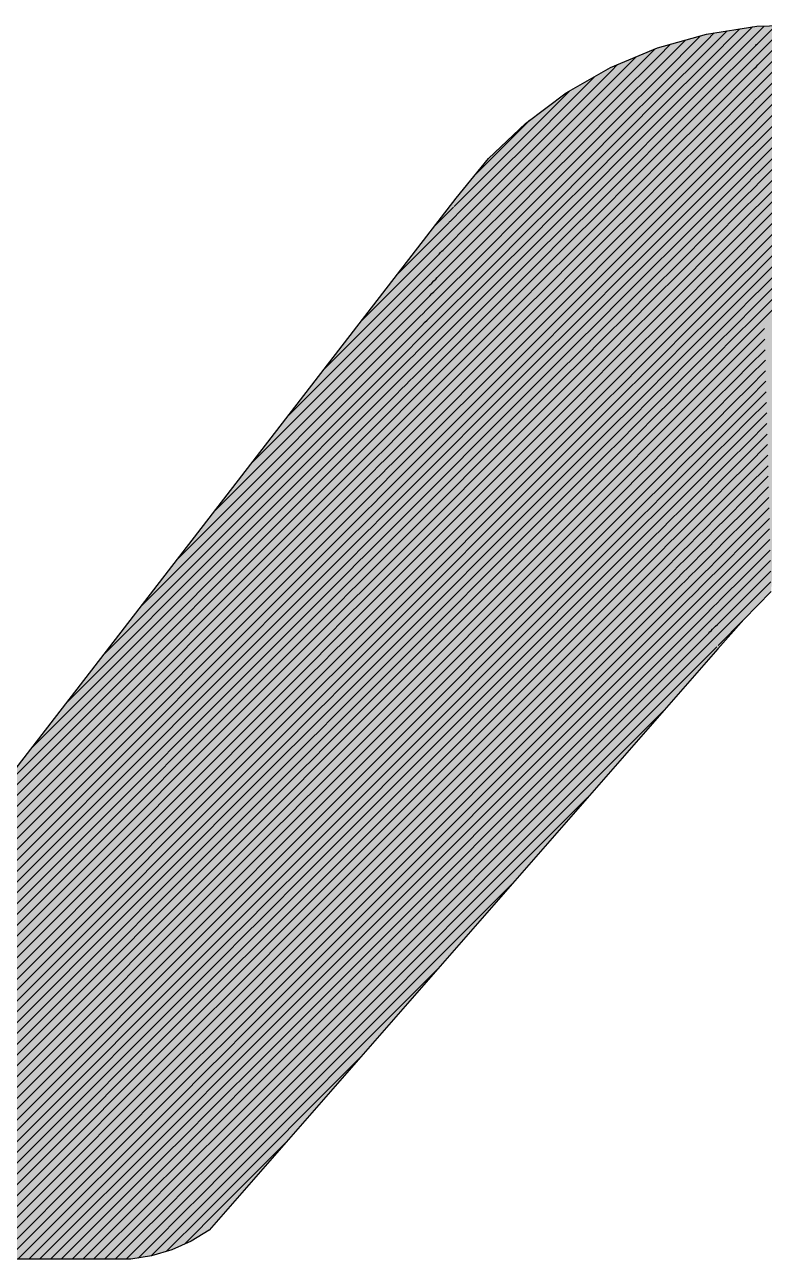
# Model space of a CAD drawing. Extents: x -15895 to 12929, y -2522 to 15173.
# Drawn here: x -8938.25 to -8914.06, y 11124.63 to 11164.99 of the extents above; entities that cross this region are included whole.
import ezdxf

# ---------------------------------------------------------------- set-up
doc = ezdxf.new("R2010")
doc.units = 0
doc.layers.add('MTH-CARIMBO-TXT1', color=1, linetype='Continuous')

msp = doc.modelspace()

# ---------------------------------------------------------------- linework, layer by layer
at = {"layer": 'MTH-CARIMBO-TXT1', "linetype": 'Continuous'}
for p, q in [((-8915.94, 11164.133), (-8915.281, 11164.791)), ((-8915.934, 11163.785), (-8914.863, 11164.856)), ((-8915.927, 11163.438), (-8914.445, 11164.92)), ((-8914.297, 11164.715), (-8914.062, 11164.95)), ((-8914.288, 11164.37), (-8913.697, 11164.961)), ((-8914.28, 11164.025), (-8913.332, 11164.973)), ((-8914.271, 11163.68), (-8912.967, 11164.984)), ((-8914.262, 11163.335), (-8912.639, 11164.959)), ((-8917.527, 11163.96), (-8917.133, 11164.354)), ((-8917.495, 11163.639), (-8916.64, 11164.493)), ((-8917.462, 11163.317), (-8916.148, 11164.632)), ((-8917.43, 11162.996), (-8915.946, 11164.48)), ((-8915.946, 11164.48), (-8915.7, 11164.727)), ((-8915.921, 11163.091), (-8914.318, 11164.693)), ((-8914.318, 11164.693), (-8914.308, 11164.704)), ((-8914.316, 11164.342), (-8914.288, 11164.37)), ((-8914.308, 11164.704), (-8914.297, 11164.715)), ((-8914.254, 11162.991), (-8912.663, 11164.581)), ((-8918.961, 11162.88), (-8917.642, 11164.198)), ((-8918.905, 11162.581), (-8917.527, 11163.96)), ((-8917.398, 11162.675), (-8915.94, 11164.133)), ((-8915.915, 11162.744), (-8914.342, 11164.316)), ((-8914.366, 11163.939), (-8914.324, 11163.981)), ((-8914.342, 11164.316), (-8914.316, 11164.342)), ((-8914.324, 11163.981), (-8914.28, 11164.025)), ((-8914.245, 11162.646), (-8912.688, 11164.203)), ((-8919.071, 11163.477), (-8918.86, 11163.688)), ((-8919.016, 11163.178), (-8918.251, 11163.943)), ((-8918.85, 11162.283), (-8917.495, 11163.639)), ((-8917.366, 11162.353), (-8915.934, 11163.785)), ((-8915.908, 11162.397), (-8914.366, 11163.939)), ((-8915.902, 11162.049), (-8914.39, 11163.562)), ((-8914.39, 11163.562), (-8914.332, 11163.619)), ((-8914.332, 11163.619), (-8914.271, 11163.68)), ((-8914.236, 11162.301), (-8912.712, 11163.825)), ((-8920.453, 11162.448), (-8919.602, 11163.299)), ((-8920.377, 11162.17), (-8919.071, 11163.477)), ((-8920.302, 11161.892), (-8919.016, 11163.178)), ((-8918.795, 11161.985), (-8917.462, 11163.317)), ((-8917.333, 11162.032), (-8915.927, 11163.438)), ((-8915.896, 11161.702), (-8914.413, 11163.184)), ((-8914.413, 11163.184), (-8914.34, 11163.258)), ((-8914.34, 11163.258), (-8914.262, 11163.335)), ((-8914.227, 11161.956), (-8912.737, 11163.447)), ((-8920.529, 11162.726), (-8920.426, 11162.828)), ((-8920.226, 11161.614), (-8918.961, 11162.88)), ((-8918.74, 11161.686), (-8917.43, 11162.996)), ((-8917.301, 11161.711), (-8915.921, 11163.091)), ((-8917.269, 11161.39), (-8915.915, 11162.744)), ((-8915.889, 11161.355), (-8914.437, 11162.807)), ((-8914.437, 11162.807), (-8914.348, 11162.896)), ((-8914.348, 11162.896), (-8914.254, 11162.991)), ((-8914.219, 11161.611), (-8912.761, 11163.069)), ((-8921.772, 11161.483), (-8920.529, 11162.726)), ((-8921.677, 11161.224), (-8920.453, 11162.448)), ((-8920.15, 11161.337), (-8918.905, 11162.581)), ((-8918.685, 11161.388), (-8917.398, 11162.675)), ((-8918.63, 11161.089), (-8917.366, 11162.353)), ((-8917.237, 11161.068), (-8915.908, 11162.397)), ((-8915.883, 11161.008), (-8914.461, 11162.43)), ((-8914.461, 11162.43), (-8914.356, 11162.535)), ((-8914.356, 11162.535), (-8914.245, 11162.646)), ((-8914.21, 11161.266), (-8912.786, 11162.691)), ((-8921.582, 11160.965), (-8920.377, 11162.17)), ((-8920.074, 11161.059), (-8918.85, 11162.283)), ((-8919.999, 11160.781), (-8918.795, 11161.985)), ((-8918.575, 11160.791), (-8917.333, 11162.032)), ((-8917.204, 11160.747), (-8915.902, 11162.049)), ((-8915.876, 11160.661), (-8914.484, 11162.053)), ((-8914.484, 11162.053), (-8914.364, 11162.174)), ((-8914.371, 11161.812), (-8914.227, 11161.956)), ((-8914.364, 11162.174), (-8914.236, 11162.301)), ((-8914.201, 11160.921), (-8912.81, 11162.313)), ((-8914.193, 11160.577), (-8912.835, 11161.935)), ((-8923.053, 11160.555), (-8921.866, 11161.742)), ((-8921.866, 11161.742), (-8921.739, 11161.869)), ((-8921.487, 11160.707), (-8920.302, 11161.892)), ((-8921.392, 11160.448), (-8920.226, 11161.614)), ((-8919.923, 11160.503), (-8918.74, 11161.686)), ((-8918.52, 11160.492), (-8917.301, 11161.711)), ((-8917.172, 11160.426), (-8915.896, 11161.702)), ((-8915.87, 11160.313), (-8914.508, 11161.675)), ((-8914.508, 11161.675), (-8914.371, 11161.812)), ((-8914.379, 11161.451), (-8914.219, 11161.611)), ((-8914.184, 11160.232), (-8912.859, 11161.557)), ((-8922.94, 11160.314), (-8921.772, 11161.483)), ((-8922.827, 11160.074), (-8921.677, 11161.224)), ((-8921.298, 11160.189), (-8920.15, 11161.337)), ((-8919.847, 11160.226), (-8918.685, 11161.388)), ((-8918.464, 11160.194), (-8917.269, 11161.39)), ((-8917.14, 11160.104), (-8915.889, 11161.355)), ((-8915.864, 11159.966), (-8914.532, 11161.298)), ((-8914.532, 11161.298), (-8914.379, 11161.451)), ((-8914.387, 11161.089), (-8914.21, 11161.266)), ((-8914.175, 11159.887), (-8912.884, 11161.178)), ((-8922.715, 11159.833), (-8921.582, 11160.965)), ((-8921.203, 11159.931), (-8920.074, 11161.059)), ((-8921.108, 11159.672), (-8919.999, 11160.781)), ((-8919.771, 11159.948), (-8918.63, 11161.089)), ((-8919.695, 11159.67), (-8918.575, 11160.791)), ((-8918.409, 11159.896), (-8917.237, 11161.068)), ((-8918.354, 11159.597), (-8917.204, 11160.747)), ((-8917.107, 11159.783), (-8915.883, 11161.008)), ((-8915.857, 11159.619), (-8914.556, 11160.921)), ((-8914.579, 11160.544), (-8914.395, 11160.728)), ((-8914.556, 11160.921), (-8914.387, 11161.089)), ((-8914.395, 11160.728), (-8914.201, 11160.921)), ((-8914.167, 11159.542), (-8912.908, 11160.8)), ((-8923.481, 11160.127), (-8923.053, 11160.555)), ((-8922.602, 11159.592), (-8921.487, 11160.707)), ((-8922.489, 11159.351), (-8921.392, 11160.448)), ((-8921.013, 11159.413), (-8919.923, 11160.503)), ((-8919.62, 11159.392), (-8918.52, 11160.492)), ((-8918.299, 11159.299), (-8917.172, 11160.426)), ((-8917.075, 11159.462), (-8915.876, 11160.661)), ((-8915.851, 11159.272), (-8914.579, 11160.544)), ((-8914.603, 11160.166), (-8914.403, 11160.366)), ((-8914.403, 11160.366), (-8914.193, 11160.577)), ((-8914.158, 11159.197), (-8912.933, 11160.422)), ((-8924.061, 11159.194), (-8922.94, 11160.314)), ((-8923.931, 11158.97), (-8922.827, 11160.074)), ((-8922.377, 11159.11), (-8921.298, 11160.189)), ((-8922.264, 11158.869), (-8921.203, 11159.931)), ((-8920.918, 11159.154), (-8919.847, 11160.226)), ((-8920.823, 11158.896), (-8919.771, 11159.948)), ((-8919.544, 11159.114), (-8918.464, 11160.194)), ((-8918.244, 11159), (-8917.14, 11160.104)), ((-8917.043, 11159.141), (-8915.87, 11160.313)), ((-8917.011, 11158.819), (-8915.864, 11159.966)), ((-8915.845, 11158.925), (-8914.603, 11160.166)), ((-8914.627, 11159.789), (-8914.411, 11160.005)), ((-8914.411, 11160.005), (-8914.184, 11160.232)), ((-8914.149, 11158.852), (-8912.957, 11160.044)), ((-8923.801, 11158.747), (-8922.715, 11159.833)), ((-8923.671, 11158.523), (-8922.602, 11159.592)), ((-8922.151, 11158.629), (-8921.108, 11159.672)), ((-8920.729, 11158.637), (-8919.695, 11159.67)), ((-8919.468, 11158.837), (-8918.409, 11159.896)), ((-8919.392, 11158.559), (-8918.354, 11159.597)), ((-8918.189, 11158.702), (-8917.107, 11159.783)), ((-8916.978, 11158.498), (-8915.857, 11159.619)), ((-8915.838, 11158.577), (-8914.627, 11159.789)), ((-8914.65, 11159.412), (-8914.419, 11159.643)), ((-8914.427, 11159.282), (-8914.167, 11159.542)), ((-8914.419, 11159.643), (-8914.175, 11159.887)), ((-8914.14, 11158.507), (-8912.982, 11159.666)), ((-8924.203, 11159.052), (-8924.061, 11159.194)), ((-8923.541, 11158.299), (-8922.489, 11159.351)), ((-8923.411, 11158.076), (-8922.377, 11159.11)), ((-8922.038, 11158.388), (-8921.013, 11159.413)), ((-8921.926, 11158.147), (-8920.918, 11159.154)), ((-8920.634, 11158.378), (-8919.62, 11159.392)), ((-8920.539, 11158.119), (-8919.544, 11159.114)), ((-8919.317, 11158.281), (-8918.299, 11159.299)), ((-8918.134, 11158.403), (-8917.075, 11159.462)), ((-8918.078, 11158.105), (-8917.043, 11159.141)), ((-8916.946, 11158.177), (-8915.851, 11159.272)), ((-8915.832, 11158.23), (-8914.65, 11159.412)), ((-8914.674, 11159.035), (-8914.427, 11159.282)), ((-8914.435, 11158.92), (-8914.158, 11159.197)), ((-8914.132, 11158.163), (-8913.006, 11159.288)), ((-8924.846, 11158.409), (-8924.23, 11159.025)), ((-8924.426, 11158.122), (-8923.801, 11158.747)), ((-8924.314, 11158.587), (-8923.931, 11158.97)), ((-8923.281, 11157.852), (-8922.264, 11158.869)), ((-8921.813, 11157.906), (-8920.823, 11158.896)), ((-8920.444, 11157.861), (-8919.468, 11158.837)), ((-8919.241, 11158.003), (-8918.244, 11159)), ((-8918.023, 11157.807), (-8917.011, 11158.819)), ((-8916.914, 11157.855), (-8915.845, 11158.925)), ((-8915.826, 11157.883), (-8914.674, 11159.035)), ((-8914.698, 11158.657), (-8914.435, 11158.92)), ((-8914.443, 11158.559), (-8914.149, 11158.852)), ((-8914.123, 11157.818), (-8913.031, 11158.91)), ((-8926.047, 11156.854), (-8924.386, 11158.515)), ((-8924.648, 11157.192), (-8923.541, 11158.299)), ((-8924.537, 11157.657), (-8923.671, 11158.523)), ((-8924.386, 11158.515), (-8924.365, 11158.536)), ((-8924.365, 11158.536), (-8924.346, 11158.555)), ((-8924.346, 11158.555), (-8924.329, 11158.572)), ((-8924.329, 11158.572), (-8924.314, 11158.587)), ((-8923.152, 11157.628), (-8922.151, 11158.629)), ((-8923.022, 11157.405), (-8922.038, 11158.388)), ((-8921.7, 11157.665), (-8920.729, 11158.637)), ((-8921.588, 11157.424), (-8920.634, 11158.378)), ((-8920.349, 11157.602), (-8919.392, 11158.559)), ((-8919.165, 11157.726), (-8918.189, 11158.702)), ((-8919.089, 11157.448), (-8918.134, 11158.403)), ((-8917.968, 11157.508), (-8916.978, 11158.498)), ((-8916.882, 11157.534), (-8915.838, 11158.577)), ((-8915.819, 11157.536), (-8914.698, 11158.657)), ((-8914.722, 11158.28), (-8914.443, 11158.559)), ((-8914.451, 11158.197), (-8914.14, 11158.507)), ((-8914.114, 11157.473), (-8913.055, 11158.532)), ((-8927.248, 11155.299), (-8924.543, 11158.005)), ((-8924.759, 11156.727), (-8923.411, 11158.076)), ((-8924.543, 11158.005), (-8924.508, 11158.039)), ((-8924.508, 11158.039), (-8924.477, 11158.07)), ((-8924.477, 11158.07), (-8924.45, 11158.098)), ((-8924.45, 11158.098), (-8924.426, 11158.122)), ((-8922.892, 11157.181), (-8921.926, 11158.147)), ((-8922.762, 11156.957), (-8921.813, 11157.906)), ((-8921.475, 11157.184), (-8920.539, 11158.119)), ((-8920.255, 11157.343), (-8919.317, 11158.281)), ((-8920.16, 11157.084), (-8919.241, 11158.003)), ((-8919.013, 11157.17), (-8918.078, 11158.105)), ((-8917.913, 11157.21), (-8916.946, 11158.177)), ((-8916.849, 11157.213), (-8915.832, 11158.23)), ((-8915.813, 11157.189), (-8914.722, 11158.28)), ((-8915.806, 11156.842), (-8914.745, 11157.903)), ((-8914.745, 11157.903), (-8914.451, 11158.197)), ((-8914.459, 11157.836), (-8914.132, 11158.163)), ((-8914.106, 11157.128), (-8913.079, 11158.154)), ((-8928.45, 11153.744), (-8924.699, 11157.495)), ((-8924.982, 11155.798), (-8923.152, 11157.628)), ((-8924.871, 11156.263), (-8923.281, 11157.852)), ((-8924.699, 11157.495), (-8924.651, 11157.543)), ((-8924.651, 11157.543), (-8924.608, 11157.586)), ((-8924.608, 11157.586), (-8924.57, 11157.624)), ((-8924.57, 11157.624), (-8924.537, 11157.657)), ((-8922.632, 11156.733), (-8921.7, 11157.665)), ((-8921.362, 11156.943), (-8920.444, 11157.861)), ((-8921.249, 11156.702), (-8920.349, 11157.602)), ((-8920.065, 11156.826), (-8919.165, 11157.726)), ((-8918.938, 11156.892), (-8918.023, 11157.807)), ((-8918.862, 11156.615), (-8917.968, 11157.508)), ((-8917.858, 11156.911), (-8916.914, 11157.855)), ((-8917.803, 11156.613), (-8916.882, 11157.534)), ((-8916.817, 11156.892), (-8915.826, 11157.883)), ((-8916.785, 11156.57), (-8915.819, 11157.536)), ((-8915.8, 11156.494), (-8914.769, 11157.525)), ((-8914.769, 11157.525), (-8914.459, 11157.836)), ((-8914.467, 11157.474), (-8914.123, 11157.818)), ((-8914.097, 11156.783), (-8913.104, 11157.776)), ((-8925.205, 11154.868), (-8922.892, 11157.181)), ((-8925.093, 11155.333), (-8923.022, 11157.405)), ((-8924.794, 11157.046), (-8924.739, 11157.101)), ((-8924.739, 11157.101), (-8924.691, 11157.15)), ((-8924.691, 11157.15), (-8924.648, 11157.192)), ((-8922.502, 11156.51), (-8921.588, 11157.424)), ((-8922.372, 11156.286), (-8921.475, 11157.184)), ((-8921.137, 11156.461), (-8920.255, 11157.343)), ((-8919.97, 11156.567), (-8919.089, 11157.448)), ((-8919.875, 11156.308), (-8919.013, 11157.17)), ((-8918.786, 11156.337), (-8917.913, 11157.21)), ((-8917.748, 11156.315), (-8916.849, 11157.213)), ((-8916.753, 11156.249), (-8915.813, 11157.189)), ((-8915.794, 11156.147), (-8914.793, 11157.148)), ((-8914.816, 11156.771), (-8914.475, 11157.113)), ((-8914.793, 11157.148), (-8914.467, 11157.474)), ((-8914.483, 11156.751), (-8914.106, 11157.128)), ((-8914.475, 11157.113), (-8914.114, 11157.473)), ((-8914.088, 11156.438), (-8913.128, 11157.398)), ((-8929.651, 11152.19), (-8924.856, 11156.985)), ((-8925.427, 11153.938), (-8922.632, 11156.733)), ((-8925.316, 11154.403), (-8922.762, 11156.957)), ((-8924.856, 11156.985), (-8924.794, 11157.046)), ((-8924.811, 11156.676), (-8924.759, 11156.727)), ((-8922.242, 11156.062), (-8921.362, 11156.943)), ((-8922.113, 11155.839), (-8921.249, 11156.702)), ((-8921.024, 11156.22), (-8920.16, 11157.084)), ((-8920.911, 11155.979), (-8920.065, 11156.826)), ((-8919.781, 11156.049), (-8918.938, 11156.892)), ((-8918.71, 11156.059), (-8917.858, 11156.911)), ((-8917.693, 11156.016), (-8916.817, 11156.892)), ((-8916.72, 11155.928), (-8915.806, 11156.842)), ((-8915.787, 11155.8), (-8914.816, 11156.771)), ((-8914.84, 11156.394), (-8914.483, 11156.751)), ((-8914.49, 11156.39), (-8914.097, 11156.783)), ((-8914.08, 11156.094), (-8913.153, 11157.02)), ((-8930.852, 11150.635), (-8925.012, 11156.475)), ((-8925.65, 11153.009), (-8922.372, 11156.286)), ((-8925.539, 11153.473), (-8922.502, 11156.51)), ((-8925.012, 11156.475), (-8924.937, 11156.549)), ((-8924.937, 11156.549), (-8924.871, 11156.616)), ((-8924.871, 11156.616), (-8924.811, 11156.676)), ((-8921.983, 11155.615), (-8921.137, 11156.461)), ((-8920.799, 11155.738), (-8919.97, 11156.567)), ((-8920.686, 11155.498), (-8919.875, 11156.308)), ((-8919.686, 11155.791), (-8918.862, 11156.615)), ((-8919.591, 11155.532), (-8918.786, 11156.337)), ((-8918.635, 11155.781), (-8917.803, 11156.613)), ((-8918.559, 11155.503), (-8917.748, 11156.315)), ((-8917.637, 11155.718), (-8916.785, 11156.57)), ((-8916.688, 11155.606), (-8915.8, 11156.494)), ((-8915.781, 11155.453), (-8914.84, 11156.394)), ((-8914.864, 11156.016), (-8914.49, 11156.39)), ((-8914.498, 11156.028), (-8914.088, 11156.438)), ((-8914.071, 11155.749), (-8913.177, 11156.642)), ((-8932.053, 11149.08), (-8925.169, 11155.965)), ((-8925.761, 11152.544), (-8922.242, 11156.062)), ((-8925.169, 11155.965), (-8925.081, 11156.053)), ((-8925.081, 11156.053), (-8925.002, 11156.132)), ((-8925.002, 11156.132), (-8924.932, 11156.201)), ((-8924.932, 11156.201), (-8924.871, 11156.263)), ((-8921.853, 11155.391), (-8921.024, 11156.22)), ((-8921.723, 11155.168), (-8920.911, 11155.979)), ((-8920.573, 11155.257), (-8919.781, 11156.049)), ((-8919.496, 11155.273), (-8918.71, 11156.059)), ((-8918.483, 11155.226), (-8917.693, 11156.016)), ((-8917.582, 11155.419), (-8916.753, 11156.249)), ((-8917.527, 11155.121), (-8916.72, 11155.928)), ((-8916.656, 11155.285), (-8915.794, 11156.147)), ((-8915.775, 11155.106), (-8914.864, 11156.016)), ((-8914.888, 11155.639), (-8914.498, 11156.028)), ((-8914.506, 11155.667), (-8914.08, 11156.094)), ((-8914.062, 11155.404), (-8913.202, 11156.264)), ((-8925.984, 11151.614), (-8921.983, 11155.615)), ((-8925.873, 11152.079), (-8922.113, 11155.839)), ((-8925.325, 11155.455), (-8925.224, 11155.556)), ((-8925.224, 11155.556), (-8925.133, 11155.647)), ((-8925.133, 11155.647), (-8925.052, 11155.727)), ((-8925.052, 11155.727), (-8924.982, 11155.798)), ((-8921.593, 11154.944), (-8920.799, 11155.738)), ((-8921.463, 11154.72), (-8920.686, 11155.498)), ((-8920.46, 11155.016), (-8919.686, 11155.791)), ((-8920.348, 11154.775), (-8919.591, 11155.532)), ((-8919.401, 11155.014), (-8918.635, 11155.781)), ((-8919.306, 11154.756), (-8918.559, 11155.503)), ((-8918.407, 11154.948), (-8917.637, 11155.718)), ((-8917.472, 11154.822), (-8916.688, 11155.606)), ((-8916.624, 11154.964), (-8915.787, 11155.8)), ((-8915.768, 11154.758), (-8914.888, 11155.639)), ((-8914.911, 11155.262), (-8914.506, 11155.667)), ((-8914.514, 11155.305), (-8914.071, 11155.749)), ((-8933.254, 11147.525), (-8925.325, 11155.455)), ((-8926.206, 11150.684), (-8921.723, 11155.168)), ((-8926.095, 11151.149), (-8921.853, 11155.391)), ((-8925.367, 11155.059), (-8925.264, 11155.162)), ((-8925.264, 11155.162), (-8925.173, 11155.253)), ((-8925.173, 11155.253), (-8925.093, 11155.333)), ((-8921.333, 11154.497), (-8920.573, 11155.257)), ((-8920.235, 11154.534), (-8919.496, 11155.273)), ((-8919.212, 11154.497), (-8918.483, 11155.226)), ((-8918.331, 11154.67), (-8917.582, 11155.419)), ((-8918.256, 11154.392), (-8917.527, 11155.121)), ((-8917.417, 11154.524), (-8916.656, 11155.285)), ((-8916.591, 11154.643), (-8915.781, 11155.453)), ((-8916.559, 11154.321), (-8915.775, 11155.106)), ((-8915.762, 11154.411), (-8914.911, 11155.262)), ((-8914.935, 11154.885), (-8914.514, 11155.305)), ((-8914.522, 11154.944), (-8914.062, 11155.404)), ((-8934.456, 11145.97), (-8925.482, 11154.944)), ((-8926.429, 11149.755), (-8921.463, 11154.72)), ((-8926.318, 11150.219), (-8921.593, 11154.944)), ((-8925.51, 11154.563), (-8925.395, 11154.677)), ((-8925.482, 11154.944), (-8925.367, 11155.059)), ((-8925.395, 11154.677), (-8925.294, 11154.779)), ((-8925.294, 11154.779), (-8925.205, 11154.868)), ((-8921.203, 11154.273), (-8920.46, 11155.016)), ((-8921.074, 11154.049), (-8920.348, 11154.775)), ((-8920.122, 11154.293), (-8919.401, 11155.014)), ((-8920.01, 11154.053), (-8919.306, 11154.756)), ((-8919.117, 11154.238), (-8918.407, 11154.948)), ((-8919.022, 11153.98), (-8918.331, 11154.67)), ((-8918.18, 11154.115), (-8917.472, 11154.822)), ((-8917.362, 11154.226), (-8916.624, 11154.964)), ((-8916.527, 11154), (-8915.768, 11154.758)), ((-8915.756, 11154.064), (-8914.935, 11154.885)), ((-8914.959, 11154.507), (-8914.522, 11154.944)), ((-8914.538, 11154.221), (-8914.045, 11154.714)), ((-8914.53, 11154.582), (-8914.053, 11155.059)), ((-8935.657, 11144.416), (-8925.638, 11154.434)), ((-8926.652, 11148.825), (-8921.203, 11154.273)), ((-8926.54, 11149.29), (-8921.333, 11154.497)), ((-8925.638, 11154.434), (-8925.51, 11154.563)), ((-8925.526, 11154.193), (-8925.414, 11154.305)), ((-8925.414, 11154.305), (-8925.316, 11154.403)), ((-8920.944, 11153.826), (-8920.235, 11154.534)), ((-8920.814, 11153.602), (-8920.122, 11154.293)), ((-8919.897, 11153.812), (-8919.212, 11154.497)), ((-8918.927, 11153.721), (-8918.256, 11154.392)), ((-8918.104, 11153.837), (-8917.417, 11154.524)), ((-8917.307, 11153.927), (-8916.591, 11154.643)), ((-8917.251, 11153.629), (-8916.559, 11154.321)), ((-8916.494, 11153.679), (-8915.762, 11154.411)), ((-8915.749, 11153.717), (-8914.959, 11154.507)), ((-8914.982, 11154.13), (-8914.53, 11154.582)), ((-8914.546, 11153.859), (-8914.036, 11154.369)), ((-8936.858, 11142.861), (-8925.795, 11153.924)), ((-8926.763, 11148.36), (-8921.074, 11154.049)), ((-8925.795, 11153.924), (-8925.653, 11154.066)), ((-8925.653, 11154.066), (-8925.526, 11154.193)), ((-8925.535, 11153.831), (-8925.427, 11153.938)), ((-8920.684, 11153.378), (-8920.01, 11154.053)), ((-8919.784, 11153.571), (-8919.117, 11154.238)), ((-8919.671, 11153.33), (-8919.022, 11153.98)), ((-8918.832, 11153.462), (-8918.18, 11154.115)), ((-8918.028, 11153.559), (-8917.362, 11154.226)), ((-8917.953, 11153.281), (-8917.307, 11153.927)), ((-8917.196, 11153.33), (-8916.527, 11154)), ((-8916.462, 11153.357), (-8915.756, 11154.064)), ((-8915.743, 11153.37), (-8914.982, 11154.13)), ((-8915.03, 11153.376), (-8914.546, 11153.859)), ((-8915.006, 11153.753), (-8914.538, 11154.221)), ((-8914.554, 11153.498), (-8914.027, 11154.024)), ((-8926.986, 11147.43), (-8920.814, 11153.602)), ((-8926.874, 11147.895), (-8920.944, 11153.826)), ((-8925.951, 11153.414), (-8925.796, 11153.569)), ((-8925.796, 11153.569), (-8925.658, 11153.708)), ((-8925.658, 11153.708), (-8925.535, 11153.831)), ((-8925.655, 11153.357), (-8925.539, 11153.473)), ((-8920.554, 11153.155), (-8919.897, 11153.812)), ((-8920.424, 11152.931), (-8919.784, 11153.571)), ((-8919.559, 11153.089), (-8918.927, 11153.721)), ((-8919.446, 11152.848), (-8918.832, 11153.462)), ((-8918.738, 11153.203), (-8918.104, 11153.837)), ((-8918.643, 11152.945), (-8918.028, 11153.559)), ((-8917.877, 11153.003), (-8917.251, 11153.629)), ((-8917.141, 11153.032), (-8916.494, 11153.679)), ((-8916.43, 11153.036), (-8915.749, 11153.717)), ((-8915.736, 11153.022), (-8915.006, 11153.753)), ((-8915.054, 11152.998), (-8914.554, 11153.498)), ((-8914.562, 11153.136), (-8914.019, 11153.68)), ((-8938.059, 11141.306), (-8925.951, 11153.414)), ((-8927.208, 11146.5), (-8920.554, 11153.155)), ((-8927.097, 11146.965), (-8920.684, 11153.378)), ((-8926.108, 11152.904), (-8925.939, 11153.073)), ((-8925.939, 11153.073), (-8925.789, 11153.223)), ((-8925.789, 11153.223), (-8925.655, 11153.357)), ((-8920.294, 11152.707), (-8919.671, 11153.33)), ((-8920.164, 11152.484), (-8919.559, 11153.089)), ((-8919.333, 11152.608), (-8918.738, 11153.203)), ((-8918.548, 11152.686), (-8917.953, 11153.281)), ((-8917.801, 11152.726), (-8917.196, 11153.33)), ((-8917.086, 11152.733), (-8916.462, 11153.357)), ((-8916.398, 11152.715), (-8915.743, 11153.37)), ((-8915.73, 11152.675), (-8915.03, 11153.376)), ((-8915.077, 11152.621), (-8914.562, 11153.136)), ((-8914.57, 11152.775), (-8914.01, 11153.335)), ((-8939.261, 11139.751), (-8926.108, 11152.904)), ((-8927.431, 11145.571), (-8920.294, 11152.707)), ((-8927.319, 11146.036), (-8920.424, 11152.931)), ((-8926.082, 11152.576), (-8925.92, 11152.739)), ((-8925.92, 11152.739), (-8925.776, 11152.883)), ((-8925.776, 11152.883), (-8925.65, 11153.009)), ((-8920.034, 11152.26), (-8919.446, 11152.848)), ((-8919.221, 11152.367), (-8918.643, 11152.945)), ((-8919.108, 11152.126), (-8918.548, 11152.686)), ((-8918.453, 11152.427), (-8917.877, 11153.003)), ((-8918.358, 11152.168), (-8917.801, 11152.726)), ((-8917.725, 11152.448), (-8917.141, 11153.032)), ((-8917.649, 11152.17), (-8917.086, 11152.733)), ((-8917.031, 11152.435), (-8916.43, 11153.036)), ((-8916.976, 11152.137), (-8916.398, 11152.715)), ((-8916.365, 11152.394), (-8915.736, 11153.022)), ((-8916.333, 11152.072), (-8915.73, 11152.675)), ((-8915.724, 11152.328), (-8915.054, 11152.998)), ((-8915.101, 11152.244), (-8914.57, 11152.775)), ((-8914.578, 11152.413), (-8914.001, 11152.99)), ((-8940.462, 11138.197), (-8926.264, 11152.394)), ((-8927.653, 11144.641), (-8920.034, 11152.26)), ((-8927.542, 11145.106), (-8920.164, 11152.484)), ((-8926.264, 11152.394), (-8926.082, 11152.576)), ((-8926.226, 11152.079), (-8926.051, 11152.254)), ((-8926.051, 11152.254), (-8925.896, 11152.408)), ((-8925.896, 11152.408), (-8925.761, 11152.544)), ((-8919.905, 11152.036), (-8919.333, 11152.608)), ((-8919.775, 11151.813), (-8919.221, 11152.367)), ((-8918.995, 11151.885), (-8918.453, 11152.427)), ((-8918.264, 11151.91), (-8917.725, 11152.448)), ((-8917.574, 11151.892), (-8917.031, 11152.435)), ((-8916.921, 11151.838), (-8916.365, 11152.394)), ((-8916.301, 11151.751), (-8915.724, 11152.328)), ((-8915.717, 11151.981), (-8915.077, 11152.621)), ((-8915.711, 11151.634), (-8915.101, 11152.244)), ((-8915.125, 11151.866), (-8914.578, 11152.413)), ((-8914.594, 11151.691), (-8913.984, 11152.3)), ((-8914.586, 11152.052), (-8913.993, 11152.645)), ((-8941.663, 11136.642), (-8926.421, 11151.884)), ((-8927.765, 11144.176), (-8919.905, 11152.036)), ((-8926.421, 11151.884), (-8926.226, 11152.079)), ((-8926.182, 11151.769), (-8926.017, 11151.934)), ((-8926.017, 11151.934), (-8925.873, 11152.079)), ((-8919.645, 11151.589), (-8919.108, 11152.126)), ((-8919.515, 11151.365), (-8918.995, 11151.885)), ((-8918.882, 11151.644), (-8918.358, 11152.168)), ((-8918.77, 11151.403), (-8918.264, 11151.91)), ((-8918.169, 11151.651), (-8917.649, 11152.17)), ((-8918.074, 11151.392), (-8917.574, 11151.892)), ((-8917.498, 11151.615), (-8916.976, 11152.137)), ((-8916.866, 11151.54), (-8916.333, 11152.072)), ((-8916.269, 11151.43), (-8915.717, 11151.981)), ((-8915.705, 11151.287), (-8915.125, 11151.866)), ((-8915.148, 11151.489), (-8914.586, 11152.052)), ((-8914.601, 11151.329), (-8913.975, 11151.955)), ((-8927.987, 11143.246), (-8919.645, 11151.589)), ((-8927.876, 11143.711), (-8919.775, 11151.813)), ((-8926.577, 11151.374), (-8926.369, 11151.583)), ((-8926.369, 11151.583), (-8926.182, 11151.769)), ((-8926.313, 11151.284), (-8926.138, 11151.46)), ((-8926.138, 11151.46), (-8925.984, 11151.614)), ((-8919.385, 11151.142), (-8918.882, 11151.644)), ((-8918.657, 11151.163), (-8918.169, 11151.651)), ((-8917.979, 11151.133), (-8917.498, 11151.615)), ((-8917.422, 11151.337), (-8916.921, 11151.838)), ((-8917.346, 11151.059), (-8916.866, 11151.54)), ((-8916.81, 11151.241), (-8916.301, 11151.751)), ((-8916.236, 11151.108), (-8915.711, 11151.634)), ((-8915.698, 11150.939), (-8915.148, 11151.489)), ((-8915.172, 11151.112), (-8914.594, 11151.691)), ((-8914.609, 11150.968), (-8913.966, 11151.61)), ((-8942.864, 11135.087), (-8926.577, 11151.374)), ((-8928.21, 11142.317), (-8919.385, 11151.142)), ((-8928.099, 11142.782), (-8919.515, 11151.365)), ((-8926.734, 11150.864), (-8926.512, 11151.086)), ((-8926.512, 11151.086), (-8926.313, 11151.284)), ((-8926.258, 11150.986), (-8926.095, 11151.149)), ((-8919.255, 11150.918), (-8918.77, 11151.403)), ((-8919.125, 11150.694), (-8918.657, 11151.163)), ((-8918.544, 11150.922), (-8918.074, 11151.392)), ((-8918.432, 11150.681), (-8917.979, 11151.133)), ((-8917.884, 11150.875), (-8917.422, 11151.337)), ((-8917.789, 11150.616), (-8917.346, 11151.059)), ((-8917.271, 11150.781), (-8916.81, 11151.241)), ((-8916.755, 11150.943), (-8916.269, 11151.43)), ((-8916.7, 11150.645), (-8916.236, 11151.108)), ((-8916.204, 11150.787), (-8915.705, 11151.287)), ((-8915.692, 11150.592), (-8915.172, 11151.112)), ((-8915.196, 11150.735), (-8914.601, 11151.329)), ((-8914.617, 11150.606), (-8913.958, 11151.266)), ((-8944.066, 11133.532), (-8926.734, 11150.864)), ((-8928.432, 11141.387), (-8919.125, 11150.694)), ((-8928.321, 11141.852), (-8919.255, 11150.918)), ((-8926.655, 11150.589), (-8926.445, 11150.8)), ((-8926.445, 11150.8), (-8926.258, 11150.986)), ((-8926.379, 11150.512), (-8926.206, 11150.684)), ((-8918.995, 11150.471), (-8918.544, 11150.922)), ((-8918.866, 11150.247), (-8918.432, 11150.681)), ((-8918.319, 11150.44), (-8917.884, 11150.875)), ((-8917.695, 11150.357), (-8917.271, 11150.781)), ((-8917.195, 11150.504), (-8916.755, 11150.943)), ((-8917.119, 11150.226), (-8916.7, 11150.645)), ((-8916.645, 11150.346), (-8916.204, 11150.787)), ((-8916.172, 11150.466), (-8915.698, 11150.939)), ((-8915.686, 11150.245), (-8915.196, 11150.735)), ((-8915.22, 11150.357), (-8914.609, 11150.968)), ((-8914.625, 11150.245), (-8913.949, 11150.921)), ((-8945.267, 11131.977), (-8926.89, 11150.354)), ((-8928.655, 11140.457), (-8918.866, 11150.247)), ((-8928.544, 11140.922), (-8918.995, 11150.471)), ((-8926.89, 11150.354), (-8926.655, 11150.589)), ((-8926.798, 11150.092), (-8926.576, 11150.315)), ((-8926.576, 11150.315), (-8926.379, 11150.512)), ((-8918.736, 11150.023), (-8918.319, 11150.44)), ((-8918.206, 11150.199), (-8917.789, 11150.616)), ((-8918.093, 11149.958), (-8917.695, 11150.357)), ((-8917.6, 11150.098), (-8917.195, 11150.504)), ((-8917.505, 11149.84), (-8917.119, 11150.226)), ((-8917.043, 11149.948), (-8916.645, 11150.346)), ((-8916.59, 11150.048), (-8916.172, 11150.466)), ((-8916.14, 11150.144), (-8915.692, 11150.592)), ((-8916.107, 11149.823), (-8915.686, 11150.245)), ((-8915.679, 11149.898), (-8915.22, 11150.357)), ((-8915.267, 11149.603), (-8914.625, 11150.245)), ((-8915.243, 11149.98), (-8914.617, 11150.606)), ((-8914.641, 11149.522), (-8913.932, 11150.231)), ((-8914.633, 11149.883), (-8913.94, 11150.576)), ((-8946.468, 11130.423), (-8927.047, 11149.844)), ((-8928.766, 11139.992), (-8918.736, 11150.023)), ((-8927.047, 11149.844), (-8926.798, 11150.092)), ((-8926.941, 11149.596), (-8926.707, 11149.83)), ((-8926.707, 11149.83), (-8926.499, 11150.038)), ((-8926.499, 11150.038), (-8926.318, 11150.219)), ((-8918.606, 11149.799), (-8918.206, 11150.199)), ((-8918.476, 11149.576), (-8918.093, 11149.958)), ((-8917.981, 11149.717), (-8917.6, 11150.098)), ((-8917.868, 11149.477), (-8917.505, 11149.84)), ((-8917.41, 11149.581), (-8917.043, 11149.948)), ((-8916.967, 11149.67), (-8916.59, 11150.048)), ((-8916.535, 11149.749), (-8916.14, 11150.144)), ((-8916.48, 11149.451), (-8916.107, 11149.823)), ((-8916.075, 11149.502), (-8915.679, 11149.898)), ((-8915.673, 11149.551), (-8915.243, 11149.98)), ((-8915.291, 11149.226), (-8914.633, 11149.883)), ((-8914.649, 11149.16), (-8913.923, 11149.886)), ((-8928.989, 11139.063), (-8918.476, 11149.576)), ((-8928.878, 11139.528), (-8918.606, 11149.799)), ((-8927.203, 11149.334), (-8926.941, 11149.596)), ((-8926.838, 11149.345), (-8926.62, 11149.564)), ((-8926.62, 11149.564), (-8926.429, 11149.755)), ((-8918.346, 11149.352), (-8917.981, 11149.717)), ((-8918.216, 11149.128), (-8917.868, 11149.477)), ((-8917.755, 11149.236), (-8917.41, 11149.581)), ((-8917.315, 11149.322), (-8916.967, 11149.67)), ((-8916.892, 11149.392), (-8916.535, 11149.749)), ((-8916.816, 11149.115), (-8916.48, 11149.451)), ((-8916.425, 11149.152), (-8916.075, 11149.502)), ((-8916.043, 11149.181), (-8915.673, 11149.551)), ((-8915.666, 11149.203), (-8915.267, 11149.603)), ((-8915.314, 11148.848), (-8914.641, 11149.522)), ((-8914.657, 11148.799), (-8913.914, 11149.541)), ((-8947.669, 11128.868), (-8927.203, 11149.334)), ((-8929.212, 11138.133), (-8918.216, 11149.128)), ((-8929.1, 11138.598), (-8918.346, 11149.352)), ((-8927.36, 11148.824), (-8927.084, 11149.099)), ((-8927.084, 11149.099), (-8926.838, 11149.345)), ((-8926.969, 11148.861), (-8926.74, 11149.09)), ((-8926.74, 11149.09), (-8926.54, 11149.29)), ((-8918.086, 11148.905), (-8917.755, 11149.236)), ((-8917.643, 11148.995), (-8917.315, 11149.322)), ((-8917.53, 11148.754), (-8917.221, 11149.063)), ((-8917.221, 11149.063), (-8916.892, 11149.392)), ((-8917.126, 11148.805), (-8916.816, 11149.115)), ((-8916.74, 11148.837), (-8916.425, 11149.152)), ((-8916.369, 11148.854), (-8916.043, 11149.181)), ((-8916.01, 11148.859), (-8915.666, 11149.203)), ((-8915.66, 11148.856), (-8915.291, 11149.226)), ((-8915.338, 11148.471), (-8914.649, 11149.16)), ((-8914.665, 11148.437), (-8913.906, 11149.196)), ((-8948.87, 11127.313), (-8927.36, 11148.824)), ((-8929.434, 11137.203), (-8917.956, 11148.681)), ((-8929.323, 11137.668), (-8918.086, 11148.905)), ((-8927.228, 11148.602), (-8926.969, 11148.861)), ((-8927.1, 11148.376), (-8926.861, 11148.615)), ((-8926.861, 11148.615), (-8926.652, 11148.825)), ((-8917.956, 11148.681), (-8917.643, 11148.995)), ((-8917.827, 11148.457), (-8917.53, 11148.754)), ((-8917.417, 11148.513), (-8917.126, 11148.805)), ((-8917.031, 11148.546), (-8916.74, 11148.837)), ((-8916.664, 11148.559), (-8916.369, 11148.854)), ((-8916.314, 11148.556), (-8916.01, 11148.859)), ((-8915.978, 11148.538), (-8915.66, 11148.856)), ((-8915.654, 11148.509), (-8915.314, 11148.848)), ((-8915.362, 11148.094), (-8914.657, 11148.799)), ((-8914.673, 11148.076), (-8913.897, 11148.852)), ((-8950.072, 11125.758), (-8927.516, 11148.314)), ((-8929.657, 11136.274), (-8917.697, 11148.234)), ((-8929.546, 11136.738), (-8917.827, 11148.457)), ((-8927.516, 11148.314), (-8927.228, 11148.602)), ((-8927.371, 11148.106), (-8927.1, 11148.376)), ((-8926.982, 11148.141), (-8926.763, 11148.36)), ((-8917.697, 11148.234), (-8917.417, 11148.513)), ((-8917.567, 11148.01), (-8917.305, 11148.272)), ((-8917.305, 11148.272), (-8917.031, 11148.546)), ((-8917.192, 11148.032), (-8916.936, 11148.287)), ((-8916.936, 11148.287), (-8916.664, 11148.559)), ((-8916.841, 11148.028), (-8916.588, 11148.281)), ((-8916.588, 11148.281), (-8916.314, 11148.556)), ((-8916.513, 11148.004), (-8916.259, 11148.257)), ((-8916.259, 11148.257), (-8915.978, 11148.538)), ((-8916.204, 11147.959), (-8915.946, 11148.217)), ((-8915.946, 11148.217), (-8915.654, 11148.509)), ((-8915.647, 11148.162), (-8915.338, 11148.471)), ((-8915.385, 11147.717), (-8914.665, 11148.437)), ((-8914.681, 11147.714), (-8913.888, 11148.507)), ((-8950.847, 11124.629), (-8927.673, 11147.803)), ((-8929.768, 11135.809), (-8917.567, 11148.01)), ((-8927.673, 11147.803), (-8927.371, 11148.106)), ((-8927.514, 11147.609), (-8927.232, 11147.891)), ((-8927.232, 11147.891), (-8926.982, 11148.141)), ((-8927.102, 11147.667), (-8926.874, 11147.895)), ((-8917.437, 11147.786), (-8917.192, 11148.032)), ((-8917.079, 11147.791), (-8916.841, 11148.028)), ((-8916.747, 11147.77), (-8916.513, 11148.004)), ((-8916.437, 11147.726), (-8916.204, 11147.959)), ((-8916.149, 11147.66), (-8915.914, 11147.895)), ((-8915.914, 11147.895), (-8915.647, 11148.162)), ((-8915.881, 11147.574), (-8915.641, 11147.815)), ((-8915.641, 11147.815), (-8915.362, 11148.094)), ((-8915.409, 11147.339), (-8914.673, 11148.076)), ((-8914.697, 11146.991), (-8913.871, 11147.817)), ((-8914.689, 11147.353), (-8913.879, 11148.162)), ((-8929.991, 11134.879), (-8917.307, 11147.563)), ((-8929.879, 11135.344), (-8917.437, 11147.786)), ((-8927.829, 11147.293), (-8927.514, 11147.609)), ((-8927.657, 11147.112), (-8927.363, 11147.407)), ((-8927.363, 11147.407), (-8927.102, 11147.667)), ((-8927.223, 11147.193), (-8926.986, 11147.43)), ((-8917.307, 11147.563), (-8917.079, 11147.791)), ((-8917.177, 11147.339), (-8916.966, 11147.55)), ((-8916.966, 11147.55), (-8916.747, 11147.77)), ((-8916.854, 11147.309), (-8916.652, 11147.511)), ((-8916.652, 11147.511), (-8916.437, 11147.726)), ((-8916.557, 11147.252), (-8916.361, 11147.448)), ((-8916.361, 11147.448), (-8916.149, 11147.66)), ((-8916.094, 11147.362), (-8915.881, 11147.574)), ((-8915.849, 11147.253), (-8915.635, 11147.467)), ((-8915.635, 11147.467), (-8915.385, 11147.717)), ((-8915.433, 11146.962), (-8914.681, 11147.714)), ((-8914.705, 11146.63), (-8913.862, 11147.472)), ((-8950.494, 11124.629), (-8927.829, 11147.293)), ((-8930.213, 11133.949), (-8917.047, 11147.115)), ((-8930.102, 11134.414), (-8917.177, 11147.339)), ((-8927.986, 11146.783), (-8927.657, 11147.112)), ((-8927.494, 11146.922), (-8927.223, 11147.193)), ((-8917.047, 11147.115), (-8916.854, 11147.309)), ((-8916.917, 11146.892), (-8916.741, 11147.068)), ((-8916.741, 11147.068), (-8916.557, 11147.252)), ((-8916.462, 11146.994), (-8916.285, 11147.17)), ((-8916.285, 11147.17), (-8916.094, 11147.362)), ((-8916.21, 11146.892), (-8916.039, 11147.063)), ((-8916.039, 11147.063), (-8915.849, 11147.253)), ((-8915.817, 11146.932), (-8915.628, 11147.12)), ((-8915.628, 11147.12), (-8915.409, 11147.339)), ((-8915.457, 11146.585), (-8914.689, 11147.353)), ((-8914.712, 11146.268), (-8913.853, 11147.127)), ((-8950.14, 11124.629), (-8927.986, 11146.783)), ((-8930.436, 11133.02), (-8916.788, 11146.668)), ((-8930.325, 11133.484), (-8916.917, 11146.892)), ((-8928.142, 11146.273), (-8927.8, 11146.616)), ((-8927.8, 11146.616), (-8927.494, 11146.922)), ((-8927.625, 11146.437), (-8927.343, 11146.719)), ((-8927.343, 11146.719), (-8927.097, 11146.965)), ((-8916.788, 11146.668), (-8916.628, 11146.827)), ((-8916.628, 11146.827), (-8916.462, 11146.994)), ((-8916.516, 11146.587), (-8916.367, 11146.735)), ((-8916.367, 11146.735), (-8916.21, 11146.892)), ((-8916.272, 11146.476), (-8916.134, 11146.615)), ((-8916.134, 11146.615), (-8915.983, 11146.765)), ((-8915.983, 11146.765), (-8915.817, 11146.932)), ((-8915.928, 11146.467), (-8915.785, 11146.61)), ((-8915.785, 11146.61), (-8915.622, 11146.773)), ((-8915.622, 11146.773), (-8915.433, 11146.962)), ((-8915.504, 11145.83), (-8914.705, 11146.63)), ((-8915.48, 11146.208), (-8914.697, 11146.991)), ((-8914.72, 11145.907), (-8913.845, 11146.782)), ((-8949.787, 11124.629), (-8928.142, 11146.273)), ((-8930.659, 11132.09), (-8916.528, 11146.221)), ((-8930.547, 11132.555), (-8916.658, 11146.444)), ((-8927.943, 11146.119), (-8927.625, 11146.437)), ((-8927.756, 11145.952), (-8927.464, 11146.245)), ((-8927.464, 11146.245), (-8927.208, 11146.5)), ((-8916.658, 11146.444), (-8916.516, 11146.587)), ((-8916.528, 11146.221), (-8916.403, 11146.346)), ((-8916.403, 11146.346), (-8916.272, 11146.476)), ((-8916.29, 11146.105), (-8916.178, 11146.217)), ((-8916.178, 11146.217), (-8916.058, 11146.337)), ((-8916.058, 11146.337), (-8915.928, 11146.467)), ((-8915.873, 11146.168), (-8915.752, 11146.289)), ((-8915.752, 11146.289), (-8915.616, 11146.426)), ((-8915.616, 11146.426), (-8915.457, 11146.585)), ((-8915.609, 11146.079), (-8915.48, 11146.208)), ((-8915.528, 11145.453), (-8914.712, 11146.268)), ((-8930.77, 11131.625), (-8916.398, 11145.997)), ((-8928.299, 11145.763), (-8927.943, 11146.119)), ((-8928.086, 11145.622), (-8927.756, 11145.952)), ((-8927.584, 11145.771), (-8927.319, 11146.036)), ((-8916.398, 11145.997), (-8916.29, 11146.105)), ((-8916.268, 11145.773), (-8916.177, 11145.864)), ((-8916.177, 11145.864), (-8916.083, 11145.959)), ((-8916.083, 11145.959), (-8915.982, 11146.059)), ((-8915.982, 11146.059), (-8915.873, 11146.168)), ((-8915.906, 11145.781), (-8915.818, 11145.87)), ((-8915.818, 11145.87), (-8915.72, 11145.968)), ((-8915.72, 11145.968), (-8915.609, 11146.079)), ((-8915.603, 11145.731), (-8915.504, 11145.83)), ((-8915.551, 11145.076), (-8914.72, 11145.907)), ((-8949.433, 11124.629), (-8928.299, 11145.763)), ((-8930.992, 11130.695), (-8916.138, 11145.55)), ((-8930.881, 11131.16), (-8916.268, 11145.773)), ((-8928.455, 11145.253), (-8928.086, 11145.622)), ((-8928.23, 11145.126), (-8927.887, 11145.468)), ((-8927.887, 11145.468), (-8927.584, 11145.771)), ((-8927.705, 11145.297), (-8927.431, 11145.571)), ((-8916.138, 11145.55), (-8916.065, 11145.623)), ((-8916.065, 11145.623), (-8915.988, 11145.7)), ((-8916.008, 11145.326), (-8915.952, 11145.382)), ((-8915.988, 11145.7), (-8915.906, 11145.781)), ((-8915.952, 11145.382), (-8915.893, 11145.441)), ((-8915.893, 11145.441), (-8915.831, 11145.504)), ((-8915.831, 11145.504), (-8915.763, 11145.571)), ((-8915.763, 11145.571), (-8915.688, 11145.646)), ((-8915.688, 11145.646), (-8915.603, 11145.731)), ((-8915.656, 11145.325), (-8915.596, 11145.384)), ((-8915.596, 11145.384), (-8915.528, 11145.453)), ((-8915.575, 11144.698), (-8914.728, 11145.545)), ((-8949.08, 11124.629), (-8928.455, 11145.253)), ((-8931.215, 11129.766), (-8915.878, 11145.102)), ((-8931.104, 11130.23), (-8916.008, 11145.326)), ((-8928.612, 11144.743), (-8928.23, 11145.126)), ((-8928.373, 11144.629), (-8928.019, 11144.983)), ((-8928.019, 11144.983), (-8927.705, 11145.297)), ((-8927.826, 11144.822), (-8927.542, 11145.106)), ((-8915.878, 11145.102), (-8915.839, 11145.141)), ((-8915.839, 11145.141), (-8915.798, 11145.182)), ((-8915.798, 11145.182), (-8915.755, 11145.226)), ((-8915.755, 11145.226), (-8915.708, 11145.273)), ((-8915.708, 11145.273), (-8915.656, 11145.325)), ((-8915.653, 11144.975), (-8915.623, 11145.004)), ((-8915.623, 11145.004), (-8915.59, 11145.037)), ((-8915.59, 11145.037), (-8915.551, 11145.076)), ((-8948.726, 11124.629), (-8928.612, 11144.743)), ((-8931.438, 11128.836), (-8915.619, 11144.655)), ((-8931.326, 11129.301), (-8915.749, 11144.879)), ((-8928.769, 11144.233), (-8928.373, 11144.629)), ((-8928.15, 11144.498), (-8927.826, 11144.822)), ((-8927.946, 11144.348), (-8927.653, 11144.641)), ((-8915.749, 11144.879), (-8915.727, 11144.901)), ((-8915.727, 11144.901), (-8915.704, 11144.924)), ((-8915.704, 11144.924), (-8915.679, 11144.948)), ((-8915.679, 11144.948), (-8915.653, 11144.975)), ((-8948.373, 11124.629), (-8928.769, 11144.233)), ((-8928.516, 11144.132), (-8928.15, 11144.498)), ((-8928.281, 11144.014), (-8927.946, 11144.348)), ((-8928.067, 11143.874), (-8927.765, 11144.176)), ((-8928.925, 11143.723), (-8928.516, 11144.132)), ((-8928.659, 11143.636), (-8928.281, 11144.014)), ((-8928.412, 11143.529), (-8928.067, 11143.874)), ((-8948.019, 11124.629), (-8928.925, 11143.723)), ((-8929.082, 11143.213), (-8928.659, 11143.636)), ((-8928.802, 11143.139), (-8928.412, 11143.529)), ((-8928.543, 11143.044), (-8928.187, 11143.4)), ((-8928.187, 11143.4), (-8927.876, 11143.711)), ((-8947.665, 11124.629), (-8929.082, 11143.213)), ((-8929.238, 11142.703), (-8928.802, 11143.139)), ((-8928.945, 11142.642), (-8928.543, 11143.044)), ((-8928.308, 11142.926), (-8927.987, 11143.246)), ((-8947.312, 11124.629), (-8929.238, 11142.703)), ((-8931.549, 11128.371), (-8917.356, 11142.565)), ((-8929.395, 11142.193), (-8928.945, 11142.642)), ((-8929.088, 11142.145), (-8928.674, 11142.559)), ((-8928.674, 11142.559), (-8928.308, 11142.926)), ((-8928.428, 11142.452), (-8928.099, 11142.782)), ((-8946.958, 11124.629), (-8929.395, 11142.193)), ((-8928.806, 11142.075), (-8928.428, 11142.452)), ((-8928.549, 11141.978), (-8928.21, 11142.317)), ((-8929.551, 11141.683), (-8929.088, 11142.145)), ((-8929.231, 11141.649), (-8928.806, 11142.075)), ((-8928.937, 11141.59), (-8928.549, 11141.978)), ((-8928.67, 11141.504), (-8928.321, 11141.852)), ((-8946.605, 11124.629), (-8929.551, 11141.683)), ((-8929.708, 11141.173), (-8929.231, 11141.649)), ((-8929.375, 11141.152), (-8928.937, 11141.59)), ((-8929.068, 11141.105), (-8928.67, 11141.504)), ((-8928.79, 11141.029), (-8928.432, 11141.387)), ((-8946.251, 11124.629), (-8929.708, 11141.173)), ((-8929.864, 11140.663), (-8929.375, 11141.152)), ((-8929.518, 11140.655), (-8929.068, 11141.105)), ((-8929.199, 11140.62), (-8928.79, 11141.029)), ((-8945.898, 11124.629), (-8929.864, 11140.663)), ((-8930.021, 11140.152), (-8929.518, 11140.655)), ((-8929.661, 11140.159), (-8929.199, 11140.62)), ((-8929.33, 11140.136), (-8928.911, 11140.555)), ((-8928.911, 11140.555), (-8928.544, 11140.922)), ((-8945.544, 11124.629), (-8930.021, 11140.152)), ((-8930.177, 11139.642), (-8929.661, 11140.159)), ((-8929.804, 11139.662), (-8929.33, 11140.136)), ((-8929.031, 11140.081), (-8928.655, 11140.457)), ((-8931.66, 11127.906), (-8919.83, 11139.736)), ((-8929.461, 11139.651), (-8929.031, 11140.081)), ((-8929.152, 11139.607), (-8928.766, 11139.992)), ((-8945.191, 11124.629), (-8930.177, 11139.642)), ((-8930.334, 11139.132), (-8929.804, 11139.662)), ((-8929.947, 11139.165), (-8929.461, 11139.651)), ((-8929.593, 11139.166), (-8929.152, 11139.607)), ((-8929.272, 11139.133), (-8928.878, 11139.528)), ((-8944.837, 11124.629), (-8930.334, 11139.132)), ((-8930.49, 11138.622), (-8929.947, 11139.165)), ((-8930.09, 11138.669), (-8929.593, 11139.166)), ((-8929.724, 11138.682), (-8929.272, 11139.133)), ((-8929.393, 11138.659), (-8928.989, 11139.063)), ((-8944.483, 11124.629), (-8930.49, 11138.622)), ((-8930.647, 11138.112), (-8930.09, 11138.669)), ((-8930.233, 11138.172), (-8929.724, 11138.682)), ((-8929.855, 11138.197), (-8929.393, 11138.659)), ((-8929.514, 11138.185), (-8929.1, 11138.598)), ((-8930.803, 11137.602), (-8930.233, 11138.172)), ((-8930.377, 11137.675), (-8929.855, 11138.197)), ((-8929.986, 11137.712), (-8929.514, 11138.185)), ((-8929.634, 11137.711), (-8929.212, 11138.133)), ((-8944.13, 11124.629), (-8930.647, 11138.112)), ((-8930.52, 11137.179), (-8929.986, 11137.712)), ((-8943.776, 11124.629), (-8930.803, 11137.602)), ((-8930.96, 11137.092), (-8930.377, 11137.675)), ((-8930.117, 11137.227), (-8929.634, 11137.711)), ((-8929.755, 11137.236), (-8929.323, 11137.668)), ((-8943.423, 11124.629), (-8930.96, 11137.092)), ((-8931.772, 11127.441), (-8922.305, 11136.908)), ((-8931.116, 11136.582), (-8930.52, 11137.179)), ((-8930.663, 11136.682), (-8930.117, 11137.227)), ((-8930.248, 11136.743), (-8929.755, 11137.236)), ((-8929.875, 11136.762), (-8929.434, 11137.203)), ((-8943.069, 11124.629), (-8931.116, 11136.582)), ((-8931.273, 11136.072), (-8930.663, 11136.682)), ((-8930.806, 11136.185), (-8930.248, 11136.743)), ((-8930.38, 11136.258), (-8929.875, 11136.762)), ((-8929.996, 11136.288), (-8929.546, 11136.738)), ((-8931.429, 11135.562), (-8930.806, 11136.185)), ((-8930.949, 11135.689), (-8930.38, 11136.258)), ((-8930.511, 11135.773), (-8929.996, 11136.288)), ((-8930.116, 11135.814), (-8929.657, 11136.274)), ((-8942.716, 11124.629), (-8931.273, 11136.072)), ((-8931.092, 11135.192), (-8930.511, 11135.773)), ((-8930.642, 11135.288), (-8930.116, 11135.814)), ((-8930.237, 11135.34), (-8929.768, 11135.809)), ((-8942.362, 11124.629), (-8931.429, 11135.562)), ((-8931.586, 11135.052), (-8930.949, 11135.689)), ((-8930.773, 11134.804), (-8930.237, 11135.34)), ((-8930.358, 11134.866), (-8929.879, 11135.344)), ((-8942.009, 11124.629), (-8931.586, 11135.052)), ((-8931.742, 11134.542), (-8931.092, 11135.192)), ((-8931.235, 11134.695), (-8930.642, 11135.288)), ((-8941.655, 11124.629), (-8931.742, 11134.542)), ((-8931.899, 11134.032), (-8931.235, 11134.695)), ((-8931.378, 11134.198), (-8930.773, 11134.804)), ((-8930.904, 11134.319), (-8930.358, 11134.866)), ((-8930.478, 11134.392), (-8929.991, 11134.879)), ((-8932.055, 11133.522), (-8931.378, 11134.198)), ((-8931.883, 11126.976), (-8924.78, 11134.079)), ((-8931.522, 11133.702), (-8930.904, 11134.319)), ((-8931.036, 11133.834), (-8930.478, 11134.392)), ((-8930.599, 11133.918), (-8930.102, 11134.414)), ((-8941.302, 11124.629), (-8931.899, 11134.032)), ((-8932.212, 11133.012), (-8931.522, 11133.702)), ((-8931.665, 11133.205), (-8931.036, 11133.834)), ((-8931.167, 11133.35), (-8930.599, 11133.918)), ((-8930.719, 11133.443), (-8930.213, 11133.949)), ((-8940.948, 11124.629), (-8932.055, 11133.522)), ((-8931.808, 11132.708), (-8931.167, 11133.35)), ((-8931.298, 11132.865), (-8930.719, 11133.443)), ((-8930.84, 11132.969), (-8930.325, 11133.484)), ((-8940.594, 11124.629), (-8932.212, 11133.012)), ((-8932.368, 11132.501), (-8931.665, 11133.205)), ((-8931.429, 11132.38), (-8930.84, 11132.969)), ((-8930.96, 11132.495), (-8930.436, 11133.02)), ((-8940.241, 11124.629), (-8932.368, 11132.501)), ((-8932.525, 11131.991), (-8931.808, 11132.708)), ((-8931.951, 11132.212), (-8931.298, 11132.865)), ((-8931.56, 11131.895), (-8930.96, 11132.495)), ((-8931.081, 11132.021), (-8930.547, 11132.555)), ((-8932.681, 11131.481), (-8931.951, 11132.212)), ((-8932.094, 11131.715), (-8931.429, 11132.38)), ((-8931.202, 11131.547), (-8930.659, 11132.09)), ((-8939.887, 11124.629), (-8932.525, 11131.991)), ((-8932.838, 11130.971), (-8932.094, 11131.715)), ((-8932.237, 11131.218), (-8931.56, 11131.895)), ((-8931.691, 11131.411), (-8931.081, 11132.021)), ((-8939.534, 11124.629), (-8932.681, 11131.481)), ((-8932.38, 11130.722), (-8931.691, 11131.411)), ((-8931.823, 11130.926), (-8931.202, 11131.547)), ((-8931.322, 11131.073), (-8930.77, 11131.625)), ((-8939.18, 11124.629), (-8932.838, 11130.971)), ((-8932.994, 11130.461), (-8932.237, 11131.218)), ((-8932.524, 11130.225), (-8931.823, 11130.926)), ((-8931.994, 11126.512), (-8927.255, 11131.251)), ((-8931.954, 11130.441), (-8931.322, 11131.073)), ((-8931.443, 11130.599), (-8930.881, 11131.16)), ((-8938.827, 11124.629), (-8932.994, 11130.461)), ((-8933.151, 11129.951), (-8932.38, 11130.722)), ((-8932.085, 11129.957), (-8931.443, 11130.599)), ((-8931.563, 11130.125), (-8930.992, 11130.695)), ((-8933.307, 11129.441), (-8932.524, 11130.225)), ((-8932.667, 11129.728), (-8931.954, 11130.441)), ((-8932.216, 11129.472), (-8931.563, 11130.125)), ((-8931.684, 11129.65), (-8931.104, 11130.23)), ((-8938.473, 11124.629), (-8933.151, 11129.951)), ((-8933.464, 11128.931), (-8932.667, 11129.728)), ((-8932.81, 11129.232), (-8932.085, 11129.957)), ((-8932.347, 11128.987), (-8931.684, 11129.65)), ((-8931.804, 11129.176), (-8931.215, 11129.766)), ((-8938.12, 11124.629), (-8933.307, 11129.441)), ((-8932.953, 11128.735), (-8932.216, 11129.472)), ((-8931.925, 11128.702), (-8931.326, 11129.301)), ((-8937.766, 11124.629), (-8933.464, 11128.931)), ((-8933.62, 11128.421), (-8932.81, 11129.232)), ((-8933.096, 11128.238), (-8932.347, 11128.987)), ((-8932.478, 11128.502), (-8931.804, 11129.176)), ((-8932.046, 11128.228), (-8931.438, 11128.836)), ((-8933.777, 11127.911), (-8932.953, 11128.735)), ((-8933.239, 11127.741), (-8932.478, 11128.502)), ((-8932.61, 11128.018), (-8931.925, 11128.702)), ((-8937.412, 11124.629), (-8933.62, 11128.421)), ((-8933.933, 11127.401), (-8933.096, 11128.238)), ((-8932.741, 11127.533), (-8932.046, 11128.228)), ((-8932.166, 11127.754), (-8931.549, 11128.371)), ((-8932.106, 11126.047), (-8929.73, 11128.422)), ((-8937.059, 11124.629), (-8933.777, 11127.911)), ((-8934.09, 11126.891), (-8933.239, 11127.741)), ((-8933.382, 11127.245), (-8932.61, 11128.018)), ((-8932.872, 11127.048), (-8932.166, 11127.754)), ((-8932.287, 11127.28), (-8931.66, 11127.906)), ((-8936.705, 11124.629), (-8933.933, 11127.401)), ((-8934.246, 11126.381), (-8933.382, 11127.245)), ((-8933.526, 11126.748), (-8932.741, 11127.533)), ((-8933.003, 11126.563), (-8932.287, 11127.28)), ((-8932.407, 11126.806), (-8931.772, 11127.441)), ((-8936.352, 11124.629), (-8934.09, 11126.891)), ((-8933.669, 11126.251), (-8932.872, 11127.048)), ((-8932.528, 11126.332), (-8931.883, 11126.976)), ((-8934.403, 11125.871), (-8933.526, 11126.748)), ((-8933.812, 11125.755), (-8933.003, 11126.563)), ((-8933.134, 11126.079), (-8932.407, 11126.806)), ((-8932.648, 11125.857), (-8931.994, 11126.512)), ((-8935.998, 11124.629), (-8934.246, 11126.381)), ((-8934.56, 11125.361), (-8933.669, 11126.251)), ((-8933.955, 11125.258), (-8933.134, 11126.079)), ((-8933.265, 11125.594), (-8932.528, 11126.332)), ((-8932.769, 11125.383), (-8932.106, 11126.047)), ((-8935.645, 11124.629), (-8934.403, 11125.871)), ((-8934.716, 11124.85), (-8933.812, 11125.755)), ((-8933.397, 11125.109), (-8932.648, 11125.857)), ((-8935.291, 11124.629), (-8934.56, 11125.361)), ((-8934.543, 11124.67), (-8933.955, 11125.258)), ((-8934.098, 11124.761), (-8933.265, 11125.594)), ((-8933.023, 11125.129), (-8932.769, 11125.383)), ((-8932.217, 11125.582), (-8932.205, 11125.594)), ((-8934.938, 11124.629), (-8934.716, 11124.85)), ((-8933.614, 11124.892), (-8933.397, 11125.109)), ((-8934.117, 11124.742), (-8934.098, 11124.761))]:
    msp.add_line(p, q, dxfattribs=at)
for points in [[(-8950.944, 11124.629), (-8924.137, 11159.326), (-8923.081, 11160.615), (-8921.876, 11161.767), (-8920.539, 11162.764), (-8919.092, 11163.59), (-8917.555, 11164.235), (-8915.95, 11164.688), (-8914.303, 11164.942), (-8912.637, 11164.995)], [(-8913.837, 11146.46), (-8914.728, 11145.544), (-8915.582, 11144.592), (-8932.217, 11125.58), (-8932.81, 11125.224), (-8933.441, 11124.944), (-8934.103, 11124.745), (-8934.784, 11124.629), (-8950.944, 11124.629)]]:
    msp.add_lwpolyline(points, dxfattribs=at)
for points in [[(-8915.95, 11164.688), (-8914.303, 11164.942), (-8915.582, 11144.592)], [(-8914.303, 11164.942), (-8914.728, 11145.544), (-8915.582, 11144.592)], [(-8914.728, 11145.544), (-8914.303, 11164.942), (-8913.837, 11146.46)], [(-8914.303, 11164.942), (-8912.637, 11164.995), (-8913.837, 11146.46)], [(-8917.555, 11164.235), (-8915.95, 11164.688), (-8915.582, 11144.592)], [(-8919.092, 11163.59), (-8917.555, 11164.235), (-8915.582, 11144.592)], [(-8920.539, 11162.764), (-8919.092, 11163.59), (-8915.582, 11144.592)], [(-8921.876, 11161.767), (-8920.539, 11162.764), (-8915.582, 11144.592)], [(-8923.081, 11160.615), (-8921.876, 11161.767), (-8915.582, 11144.592)], [(-8924.137, 11159.326), (-8923.081, 11160.615), (-8915.582, 11144.592)], [(-8934.784, 11124.629), (-8950.944, 11124.629), (-8924.137, 11159.326)], [(-8934.103, 11124.745), (-8934.784, 11124.629), (-8924.137, 11159.326)], [(-8933.441, 11124.944), (-8934.103, 11124.745), (-8924.137, 11159.326)], [(-8932.81, 11125.224), (-8933.441, 11124.944), (-8924.137, 11159.326)], [(-8932.217, 11125.58), (-8932.81, 11125.224), (-8924.137, 11159.326)], [(-8932.217, 11125.58), (-8924.137, 11159.326), (-8915.582, 11144.592)]]:
    msp.add_solid(points, dxfattribs=at)

doc.saveas('drawing.dxf')
